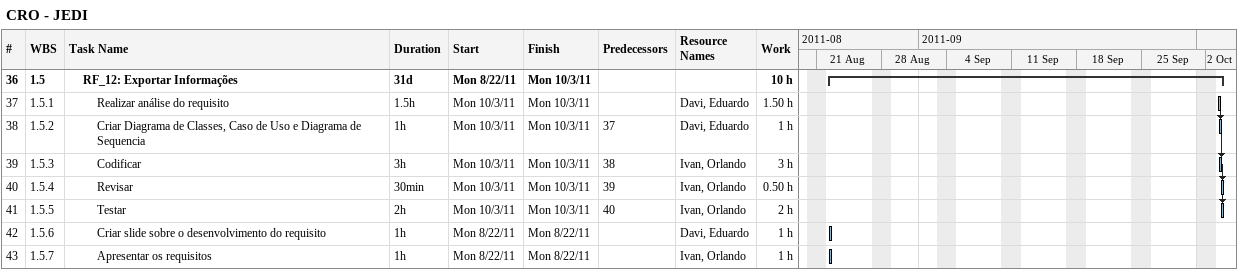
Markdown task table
CRO - JEDI

| ID | WBS | Task | Duration | Start | Finish | Predecessors | Resources | Work (h) |
|---|---|---|---|---|---|---|---|---|
| 36 | 1.5 | **RF_12: Exportar Informações** | 31d | 2011-08-22 | 2011-10-03 |  |  | 10 |
| 37 | 1.5.1 | Realizar análise do requisito | 1.5h | 2011-10-03 | 2011-10-03 |  | Davi, Eduardo | 1.50 |
| 38 | 1.5.2 | Criar Diagrama de Classes, Caso de Uso e Diagrama de Sequencia | 1h | 2011-10-03 | 2011-10-03 | 37 | Davi, Eduardo | 1 |
| 39 | 1.5.3 | Codificar | 3h | 2011-10-03 | 2011-10-03 | 38 | Ivan, Orlando | 3 |
| 40 | 1.5.4 | Revisar | 30min | 2011-10-03 | 2011-10-03 | 39 | Ivan, Orlando | 0.50 |
| 41 | 1.5.5 | Testar | 2h | 2011-10-03 | 2011-10-03 | 40 | Ivan, Orlando | 2 |
| 42 | 1.5.6 | Criar slide sobre o desenvolvimento do requisito | 1h | 2011-08-22 | 2011-08-22 |  | Davi, Eduardo | 1 |
| 43 | 1.5.7 | Apresentar os requisitos | 1h | 2011-08-22 | 2011-08-22 |  | Ivan, Orlando | 1 |
